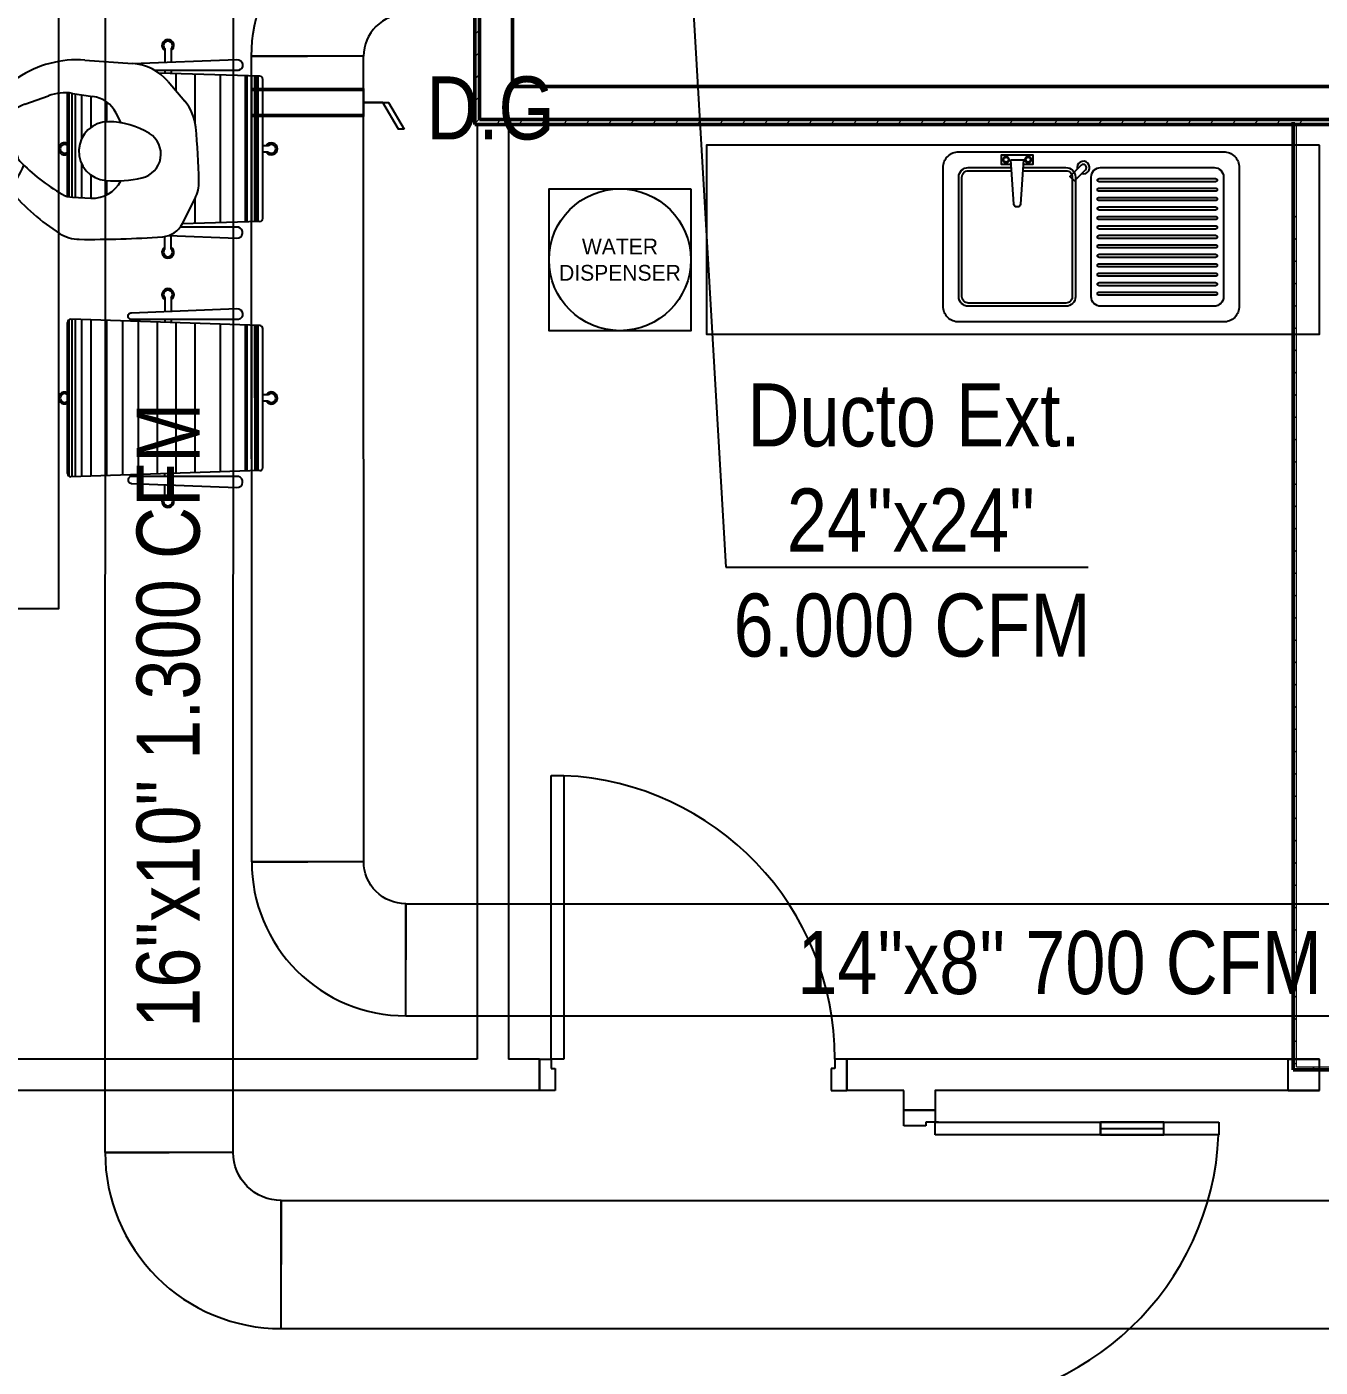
# Model space of a CAD drawing. Header units: inches. Extents: x -3 to 209, y -384 to 20.
# Drawn here: x 144.183 to 148.287, y -185.997 to -181.744 of the extents above; entities that cross this region are included whole.
import ezdxf
from ezdxf import colors
from ezdxf.entities.mleader import LeaderData, LeaderLine
from ezdxf.math import Vec2, Vec3

# ---------------------------------------------------------------- set-up
doc = ezdxf.new("R2010")
doc.units = ezdxf.units.IN
doc.header["$MEASUREMENT"] = 0
for name, color, linetype in [('A-WALL', 253, 'Continuous'), ('BASE PLAN$0$9 July 2012 10F STREAM ECOM$0$FLOOR LAYOUT 14 Oct (x-ref)$0$20F-032408$0$XDOOR', 253, 'Continuous'), ('BASE PLAN$0$FLOOR LAYOUT 14 Oct (x-ref)$0$20F-032408$0$XDOOR', 253, 'Continuous'), ('BASE PLAN$0$ID-WALL', 253, 'Continuous'), ('BASE PLAN$0$NBS-HEAVY', 253, 'Continuous'), ('BASE PLAN$0$NDS-DOORS', 253, 'Continuous'), ('BASE PLAN$0$WALL', 253, 'Continuous'), ('HVAC-Equipos', 3, 'Continuous'), ('HVAC-Extraccion', 114, 'Continuous'), ('NFF-FURN', 253, 'Continuous'), ('NFF-LIGHT', 253, 'Continuous')]:
    doc.layers.add(name, color=color, linetype=linetype)
doc.layers.add('A-WALL-PATT', color=253, linetype='Continuous', lineweight=50)
doc.layers.add('HVAC -Textos Extraccion', color=2, linetype='Continuous', lineweight=9)
doc.styles.add('Arial Narrow', font='ARIALN.TTF', dxfattribs={"height": 0.00295})
doc.styles.add('darwinmerispeTEXT01', font='GOTHIC.TTF')
doc.styles.get("Standard").update_dxf_attribs({"font": 'arial.ttf'})

# ---------------------------------------------------------------- blocks, each defined once
blk = doc.blocks.new('*U60')
at = {"layer": 'HVAC-Equipos', "color": 1}
for points in [[(-0.3556, 0), (0, 0), (0, 0.0865), (-0.3556, 0.0865)], [(-0.3556, 0.0052), (0, 0.0052), (0, 0.0813), (-0.3556, 0.0813)]]:
    blk.add_lwpolyline(points, close=True, dxfattribs=at)
for points in [[(0, 0.0433), (0.0789, 0.0433), (0.1281, -0.0411)], [(0.1281, -0.0411), (0.1104, -0.0411), (0.0612, 0.0433), (0, 0.0433)]]:
    blk.add_lwpolyline(points, dxfattribs=at)
blk = doc.blocks.new('BASE PLAN$0$YP')
at = {"layer": 'BASE PLAN$0$FLOOR LAYOUT 14 Oct (x-ref)$0$20F-032408$0$XDOOR', "linetype": 'ByBlock', "lineweight": -2}
for p, q in [((-926, 0), (-976, 0)), ((-926, -70), (-926, 0)), ((-50, 0), (0, 0)), ((-50, -70), (-50, 0)), ((-938, -70), (-926, -70)), ((-938, -100), (-938, -70)), ((-38, -70), (-50, -70)), ((-38, -100), (-38, -70)), ((-976, -100), (-938, -100)), ((-78, -825), (-78, -100)), ((-78, -100), (-38, -100)), ((-38, -100), (-38, -825)), ((0, -100), (-38, -100)), ((-78, -1000), (-78, -825)), ((-38, -825), (-38, -1000)), ((-38, -1000), (-78, -1000))]:
    blk.add_line(p, q, dxfattribs=at)
blk.add_arc((-38, -100), 900, 180, 267.4527, dxfattribs=at)
at = {"layer": 'BASE PLAN$0$ID-WALL', "linetype": 'ByBlock', "lineweight": -2}
for p, q in [((-976, -100), (-976, 0)), ((0, -100), (0, 0))]:
    blk.add_line(p, q, dxfattribs=at)
blk.add_lwpolyline([(0, 0), (0, -100)], dxfattribs=at)
blk = doc.blocks.new('BASE PLAN$0$Z$W@#701B5C3E')
at = {"layer": 'BASE PLAN$0$9 July 2012 10F STREAM ECOM$0$FLOOR LAYOUT 14 Oct (x-ref)$0$20F-032408$0$XDOOR', "linetype": 'ByBlock', "lineweight": -2}
blk.add_line((1700, 110), (1700, 10), dxfattribs=at)
at = {"layer": 'BASE PLAN$0$FLOOR LAYOUT 14 Oct (x-ref)$0$20F-032408$0$XDOOR', "linetype": 'ByBlock', "lineweight": -2}
for p, q in [((-138.1, 108.4), (-138.9, 1008.4)), ((-138.9, 1008.4), (-98.9, 1008.4)), ((-98.9, 1008.4), (-98.1, 108.4)), ((1661.1, 1010), (1621.1, 1009.9)), ((1621.1, 1009.9), (1621.2, 834.9)), ((1661.2, 835), (1661.1, 1010)), ((-98.7, 833.4), (-138.7, 833.4)), ((-118.6, 633), (-118.7, 833.4)), ((1661.2, 835), (1621.2, 834.9)), ((1661.2, 835), (1621.2, 834.9)), ((1641.4, 634.6), (1641.2, 834.9)), ((1641.4, 634.6), (1641.2, 834.9)), ((-98.6, 633), (-138.6, 633)), ((1661.4, 634.6), (1621.4, 634.5)), ((1661.4, 634.6), (1621.4, 634.5)), ((1621.4, 634.5), (1621.9, 109.9)), ((1661.9, 110), (1661.4, 634.6)), ((-176.1, 108.3), (-138.1, 108.4)), ((-176, 8.3), (-176.1, 108.3)), ((-138.1, 118.4), (-138.1, 78.4)), ((-98.1, 108.4), (-138.1, 108.4)), ((1621.9, 109.9), (1661.9, 110)), ((1661.9, 120), (1661.9, 80)), ((1699.9, 110), (1661.9, 110)), ((-138.1, 78.4), (-126.1, 78.4)), ((-126.1, 78.4), (-126, 8.4)), ((1661.9, 80), (1649.9, 80)), ((1649.9, 80), (1650, 10)), ((-126, 8.4), (-176, 8.3)), ((1650, 10), (1700, 10))]:
    blk.add_line(p, q, dxfattribs=at)
for points in [[(-98.6, 633), (-98.7, 833.4), (-138.7, 833.4), (-138.6, 633)], [(1661.4, 634.6), (1661.2, 835), (1621.2, 834.9), (1621.4, 634.5)]]:
    blk.add_lwpolyline(points, close=True, dxfattribs=at)
for points in [[(1621.2, 834.9), (1661.2, 835)], [(1661.4, 634.6), (1621.4, 634.5)]]:
    blk.add_lwpolyline(points, dxfattribs=at)
for centre, start, end in [((-138.1, 108.4), 0.0513, 87.504), ((1661.9, 110), 92.5987, 180.0513)]:
    blk.add_arc(centre, 900, start, end, dxfattribs=at)
at = {"layer": 'BASE PLAN$0$WALL', "linetype": 'ByBlock', "lineweight": -2}
blk.add_line((-176, 8.3), (-176.1, 108.3), dxfattribs=at)
blk = doc.blocks.new('dude in chair')
at = {"layer": 'NFF-FURN', "linetype": 'ByBlock', "lineweight": -2}
for p, q in [((-230.4, 638.5), (-240.7, 318)), ((220.4, 648.1), (-220.4, 648.1)), ((-10, 665.1), (-10, 648.1)), ((10, 665.1), (10, 648.1)), ((230.4, 638.5, 811.4), (238.3, 392.2, -163.2)), ((230.1, 598.1), (-231.7, 598.1)), ((231, 613.1), (-231, 613.1)), ((230.5, 633.1), (-230.5, 633.1)), ((230.5, 628.1), (-230.5, 628.1)), ((230.5, 623.1), (-230.5, 623.1)), ((231.8, 593.4), (-231.8, 593.4)), ((234.4, 513.4), (-234.4, 513.4)), ((-81.9, 433.4), (-237, 433.4)), ((237, 433.4), (156.6, 433.4)), ((237, 392.8), (157.9, 432.8)), ((-213.5, 347.6), (-150.9, 400.7)), ((-318.1, 357), (-275.6, 357)), ((-248.7, 357), (-239.4, 357)), ((-183, 373.4), (-239.7, 373.4)), ((318.1, 357), (275.6, 357)), ((-318.1, 337), (-274.8, 337)), ((-248.7, 337), (-240.1, 337)), ((318.1, 337), (278, 337)), ((-281.6, 83.1), (-270.8, 234.6)), ((-82.7, 198.2), (-113.5, 182.4)), ((-86.1, 153.4), (-147.7, 153.4)), ((145.7, 153.4), (100.5, 153.4)), ((-176.1, 44), (-166.4, 108.7)), ((-68.9, 103.4), (-167.2, 103.4)), ((156.7, 103.4), (83.3, 103.4)), ((153.7, 44), (156.6, 102.7)), ((153.7, 43.4), (-176.2, 43.4)), ((154.2, 53.4), (-174.7, 53.4)), ((-33.3, 73.4), (-171.7, 73.4)), ((155.2, 73.4), (47.7, 73.4)), ((151.2, 28.4), (-177.7, 28.4)), ((152.4, 33.4), (-177.4, 33.4)), ((-141.6, -107.3), (-168.6, -32.3)), ((-96.7, -171.5), (-54, -207.2)), ((-37.7, -265), (-43, -226.8)), ((44, -264.5), (96.5, -242.5)), ((-129.9, -283.4), (-62, -290.3))]:
    blk.add_line(p, q, dxfattribs=at)
for points in [[(-270.8, 234.5), (-283.7, 565.7, -0.905294), (-248.7, 570.6)], [(275.2, 348.2), (283.7, 565.7, 0.905294), (248.7, 570.6)]]:
    blk.add_lwpolyline(points, format="xyb", dxfattribs=at)
for points in [[(-248.7, 570.6), (-248.7, 305.6)], [(248.7, 570.6), (248.7, 385.5)]]:
    blk.add_lwpolyline(points, dxfattribs=at)
for centre, radius, start, end in [((0, 675), 19.1, 301.6407, 238.3593), ((0, 675), 14.1, 315.3254, 224.6746), ((-220.4, 638.1), 10, 90, 178.1527), ((220.4, 638.1, 811.4), 10, 1.8473, 90), ((-55.1, 287.8), 148, 95.355, 130.315), ((159.4, -2000.3), 2446.2, 91.3258, 95.355), ((105.5, 329), 116.3, 63.219, 91.3258), ((202.6, 324.7), 76.3, 4.1194, 63.219), ((-328, 347), 19.1, 31.6407, 328.3593), ((-328, 347), 14.1, 45.3254, 314.6746), ((-107.7, 222.9), 163.5, 130.315, 175.9128), ((328, 347), 19.1, 211.6407, 148.3593), ((328, 347), 14.1, 225.3254, 134.6746), ((16.8, 247.5), 77.1, 12.6495, 148.3028), ((-2936.4, 98.6), 3223.5, 359.4135, 4.1194), ((164.5, 156.4), 250.6, 148.3028, 179.5496), ((-284, 180), 385.5, 355.6008, 12.6495), ((-67.9, 93.8), 99.6, 117.2143, 171.4346), ((56.4, 107.7), 100.3, 357.1207, 63.5856), ((7.2, 157.6), 93.4, 179.5496, 355.6008), ((55.9, 59), 338.4, 175.9128, 213.7768), ((-21.5, 20.7), 156.4, 171.4346, 199.8364), ((81.8, 47.6), 71.9, 329.8343, 357.1207), ((168.6, 66.8), 118.4, 327.4672, 359.4135), ((0, 19.1), 19.1, 150.5798, 29.4202), ((0, 19.1), 14.1, 138.2515, 41.7485), ((-404.5, 330.3), 634.4, 314.3644, 329.8343), ((-309.5, 371.7), 685.4, 310.1542, 327.4672), ((-0.5, -56.4), 150, 199.8364, 230.0972), ((22.7, -106.5), 23.5, 278.5344, 314.3644), ((-24.2, -304.4), 208.6, 44.051, 68.5372), ((-548.2, -345), 388.3, 14.631, 33.7767), ((-32.7, -321.2), 193, 116.5207, 142.715), ((31.7, -166.7), 37.4, 98.5344, 221.5801), ((160.2, -184.9), 42.9, 130.1542, 195.6311), ((-74, -231.2), 31.3, 8.0399, 50.0972), ((-24.3, -216.4), 37.5, 337.3581, 41.58), ((81.6, -206.9), 38.7, 292.6727, 15.6311), ((-124.9, -234.5), 49.1, 194.6311, 264.154), ((34.1, -240.7), 25.7, 157.3581, 292.6727), ((-59.8, -268.1), 22.3, 264.154, 8.0399)]:
    blk.add_arc(centre, radius, start, end, dxfattribs=at)
blk = doc.blocks.new('CHR-01')
at = {"layer": 'NFF-FURN', "linetype": 'ByBlock', "lineweight": -2}
for p, q in [((91.9, 773.3), (-113.6, 209.5)), ((528.2, 624.4), (90.1, 768.3)), ((523.2, 641.8), (104.5, 779.3)), ((517, 586.2), (76.5, 730.9)), ((516.8, 591.3), (78.1, 735.4)), ((522.4, 605.2), (83.4, 749.4)), ((525.1, 614.9), (87, 758.8)), ((526.6, 619.6), (88.6, 763.5)), ((309.6, 729.8), (304.3, 713.7)), ((328.6, 723.6), (323.3, 707.4)), ((494.5, 509.4), (49.1, 655.7)), ((529.7, 629.5), (360.9, 53.7)), ((472, 432.6), (21.7, 580.5)), ((-85.5, 514.3), (-44.3, 500.8)), ((-79.2, 533.3), (-38.8, 520)), ((-13.3, 511.6), (-4.5, 508.7)), ((455.1, 375), (0.4, 524.4)), ((-19.6, 492.6), (-11.4, 489.9)), ((438.2, 317.4), (-19.5, 467.7)), ((421.3, 259.8), (-40, 411.3)), ((407.2, 211.8), (-57.2, 364.3)), ((459.3, 356.4), (450.5, 359.3)), ((525.2, 334.7), (484.8, 348)), ((393.2, 163.8), (-74.3, 317.3)), ((453.1, 337.4), (444.8, 340.1)), ((518.9, 315.7), (477.8, 329.2)), ((379.1, 115.8), (-91.4, 270.3)), ((362.2, 58.2), (-112, 213.9)), ((365, 67.8), (-108.6, 223.3)), ((370.6, 87), (-101.7, 242.1)), ((358, 49), (-114, 204.1)), ((348.2, 47), (-107.3, 196.6))]:
    blk.add_line(p, q, dxfattribs=at)
for points in [[(53.3, 714.5), (-52.6, 392.3, -1.017494), (-73.3, 399.5), (18.5, 720.8, -0.905294), (53.3, 714.5, -0.119435)], [(525.9, 559.3), (420.1, 237, 1.017494), (441.1, 230.5), (557.7, 543.7, 0.905294), (525.9, 559.3, 0.119435)]]:
    blk.add_lwpolyline(points, format="xyb", dxfattribs=at)
for centre, radius, start, end in [((101.3, 769.8), 10, 71.8154, 159.9681), ((322.2, 736.1), 19.1, 283.4561, 220.1747), ((322.2, 736.1), 14.1, 297.1408, 206.49), ((520.1, 632.3, 811.4), 10, 343.6627, 71.8154), ((-91.7, 526.9), 19.1, 13.4561, 310.1747), ((-91.7, 526.9), 14.1, 27.1408, 296.49), ((531.5, 322.1), 19.1, 193.4561, 130.1747), ((531.5, 322.1), 14.1, 207.1408, 116.49), ((-104.2, 206.1, 811.4), 10, 159.9681, 251.8154), ((117.5, 112.9), 19.1, 132.3952, 11.2355), ((117.5, 112.9), 14.1, 120.0669, 23.5639), ((351.3, 56.5), 10, 251.8154, 343.6627)]:
    blk.add_arc(centre, radius, start, end, dxfattribs=at)
blk = doc.blocks.new('zw$ED17')
at = {"layer": 'NFF-FURN', "linetype": 'ByBlock', "lineweight": -2}
blk.add_lwpolyline([(-800, 1800), (600, 1800), (600, -2700), (-800, -2700)], close=True, dxfattribs=at)
at = {"layer": 'NFF-FURN', "linetype": 'ByBlock', "lineweight": -2, "xscale": -1, "rotation": 251.815394872611}
blk.add_blockref('CHR-01', (475.1, -526.4), dxfattribs=at)
at = {"layer": 'NFF-FURN', "linetype": 'ByBlock', "lineweight": -2}
for name, p, rotation in [('dude in chair', (600, -1240.4), 270), ('CHR-01', (475.1, -1954.5), 288.1846051273891)]:
    blk.add_blockref(name, p, dxfattribs=dict(at, rotation=rotation))
blk = doc.blocks.new('faucet1')
at = {"layer": 'NFF-LIGHT', "linetype": 'ByBlock', "lineweight": -2}
blk.add_lwpolyline([(-103268.5, -52509.1), (-103299.5, -52509.1), (-103299.5, -52479.1), (-103199.5, -52479.1), (-103199.5, -52509.1), (-103230.5, -52509.1)], dxfattribs=at)
blk.add_lwpolyline([(-103269.5, -52494.1), (-103229.5, -52494.1), (-103238.9, -52634.8, -0.394848), (-103248.9, -52644.1), (-103250.2, -52644.1, -0.394848), (-103260.1, -52634.8), (-103269.5, -52494.1)], format="xyb", dxfattribs=at)
for centre, radius in [((-103284.5, -52494.1), 10), ((-103284.5, -52494.1), 8), ((-103214.5, -52494.1), 10), ((-103214.5, -52494.1), 8)]:
    blk.add_circle(centre, radius, dxfattribs=at)
blk = doc.blocks.new('sink1')
at = {"layer": 'NFF-LIGHT', "linetype": 'ByBlock', "lineweight": -2}
for points in [[(-103370.8, -52320.6), (-102530.8, -52320.6, -0.414214), (-102480.8, -52370.6), (-102480.8, -52810.6, -0.414214), (-102530.8, -52860.6), (-103370.8, -52860.6, -0.414214), (-103420.8, -52810.6), (-103420.8, -52370.6, -0.414214)], [(-102968.8, -52363.5), (-102968.8, -52363.5, 0.414214), (-102982.9, -52363.5), (-103018.3, -52398.9), (-103004.1, -52413), (-102968.8, -52377.7, 0.414214)], [(-102920.8, -52370.6), (-102560.8, -52370.6, -0.414214), (-102530.8, -52400.6), (-102530.8, -52780.6, -0.414214), (-102560.8, -52810.6), (-102920.8, -52810.6, -0.414214), (-102950.8, -52780.6), (-102950.8, -52400.6, -0.414214)], [(-102550.8, -52410.6), (-102550.8, -52410.6, -0.414214), (-102555.8, -52415.6), (-102925.8, -52415.6, -0.414214), (-102930.8, -52410.6), (-102930.8, -52410.6, -0.414214), (-102925.8, -52405.6), (-102555.8, -52405.6, -0.414214)], [(-102550.8, -52440.6), (-102550.8, -52440.6, -0.414214), (-102555.8, -52445.6), (-102925.8, -52445.6, -0.414214), (-102930.8, -52440.6), (-102930.8, -52440.6, -0.414214), (-102925.8, -52435.6), (-102555.8, -52435.6, -0.414214)], [(-102550.8, -52470.6), (-102550.8, -52470.6, -0.414214), (-102555.8, -52475.6), (-102925.8, -52475.6, -0.414214), (-102930.8, -52470.6), (-102930.8, -52470.6, -0.414214), (-102925.8, -52465.6), (-102555.8, -52465.6, -0.414214)], [(-102550.8, -52500.6), (-102550.8, -52500.6, -0.414214), (-102555.8, -52505.6), (-102925.8, -52505.6, -0.414214), (-102930.8, -52500.6), (-102930.8, -52500.6, -0.414214), (-102925.8, -52495.6), (-102555.8, -52495.6, -0.414214)], [(-102550.8, -52530.6), (-102550.8, -52530.6, -0.414214), (-102555.8, -52535.6), (-102925.8, -52535.6, -0.414214), (-102930.8, -52530.6), (-102930.8, -52530.6, -0.414214), (-102925.8, -52525.6), (-102555.8, -52525.6, -0.414214)], [(-102550.8, -52560.6), (-102550.8, -52560.6, -0.414214), (-102555.8, -52565.6), (-102925.8, -52565.6, -0.414214), (-102930.8, -52560.6), (-102930.8, -52560.6, -0.414214), (-102925.8, -52555.6), (-102555.8, -52555.6, -0.414214)], [(-102550.8, -52590.6), (-102550.8, -52590.6, -0.414214), (-102555.8, -52595.6), (-102925.8, -52595.6, -0.414214), (-102930.8, -52590.6), (-102930.8, -52590.6, -0.414214), (-102925.8, -52585.6), (-102555.8, -52585.6, -0.414214)], [(-102550.8, -52620.6), (-102550.8, -52620.6, -0.414214), (-102555.8, -52625.6), (-102925.8, -52625.6, -0.414214), (-102930.8, -52620.6), (-102930.8, -52620.6, -0.414214), (-102925.8, -52615.6), (-102555.8, -52615.6, -0.414214)], [(-102550.8, -52650.6), (-102550.8, -52650.6, -0.414214), (-102555.8, -52655.6), (-102925.8, -52655.6, -0.414214), (-102930.8, -52650.6), (-102930.8, -52650.6, -0.414214), (-102925.8, -52645.6), (-102555.8, -52645.6, -0.414214)], [(-102550.8, -52680.6), (-102550.8, -52680.6, -0.414214), (-102555.8, -52685.6), (-102925.8, -52685.6, -0.414214), (-102930.8, -52680.6), (-102930.8, -52680.6, -0.414214), (-102925.8, -52675.6), (-102555.8, -52675.6, -0.414214)], [(-102550.8, -52710.6), (-102550.8, -52710.6, -0.414214), (-102555.8, -52715.6), (-102925.8, -52715.6, -0.414214), (-102930.8, -52710.6), (-102930.8, -52710.6, -0.414214), (-102925.8, -52705.6), (-102555.8, -52705.6, -0.414214)], [(-102550.8, -52740.6), (-102550.8, -52740.6, -0.414214), (-102555.8, -52745.6), (-102925.8, -52745.6, -0.414214), (-102930.8, -52740.6), (-102930.8, -52740.6, -0.414214), (-102925.8, -52735.6), (-102555.8, -52735.6, -0.414214)], [(-102550.8, -52770.6), (-102550.8, -52770.6, -0.414214), (-102555.8, -52775.6), (-102925.8, -52775.6, -0.414214), (-102930.8, -52770.6), (-102930.8, -52770.6, -0.414214), (-102925.8, -52765.6), (-102555.8, -52765.6, -0.414214)]]:
    blk.add_lwpolyline(points, format="xyb", close=True, dxfattribs=at)
for points in [[(-103167.5, -52370.6), (-103030.8, -52370.6, -0.414214), (-103000.8, -52400.6), (-103000.8, -52780.6, -0.414214), (-103030.8, -52810.6), (-103340.8, -52810.6, -0.414214), (-103370.8, -52780.6), (-103370.8, -52400.6, -0.414214), (-103340.8, -52370.6), (-103204.2, -52370.6)], [(-103168.2, -52380.6), (-103030.8, -52380.6, -0.414214), (-103010.8, -52400.6), (-103010.8, -52780.6, -0.414214), (-103030.8, -52800.6), (-103340.8, -52800.6, -0.414214), (-103360.8, -52780.6), (-103360.8, -52400.6, -0.414214), (-103340.8, -52380.6), (-103203.5, -52380.6)]]:
    blk.add_lwpolyline(points, format="xyb", dxfattribs=at)
blk.add_arc((-102975.8, -52370.6), 20, 255, 195, dxfattribs=at)
blk.add_blockref('faucet1', (63.7, 148.5), dxfattribs=at)

msp = doc.modelspace()

# ---------------------------------------------------------------- linework, layer by layer
at = {"layer": 'A-WALL', "lineweight": 50}
for p, q in [((145.6045, -176.972), (145.6045, -182.0535)), ((145.6195, -182.0385), (145.6195, -177.1318)), ((145.6195, -177.2368), (145.6195, -182.0385)), ((145.7245, -181.9335), (145.7245, -177.2368)), ((145.6045, -182.0535), (145.6045, -181.9335)), ((152.0448, -181.9335), (145.7245, -181.9335)), ((145.6045, -182.0535), (145.6195, -182.0535)), ((145.6195, -182.0385), (145.7245, -182.0385)), ((152.1648, -182.0385), (145.6195, -182.0385)), ((145.6195, -182.0535), (152.1648, -182.0535)), ((145.7245, -182.0385), (152.1498, -182.0385)), ((148.2018, -182.0461), (148.2018, -184.9336)), ((148.2018, -184.9336), (148.2018, -185.0436)), ((148.2018, -185.0436), (148.2018, -185.0536)), ((148.2018, -185.0536), (155.1462, -185.0536))]:
    msp.add_line(p, q, dxfattribs=at)
at = {"layer": 'A-WALL', "lineweight": 18}
for p, q in [((148.2118, -184.9336), (148.2118, -182.0561)), ((148.2118, -184.9436), (148.2118, -184.9336)), ((148.2118, -185.0436), (148.2118, -184.9436)), ((148.2118, -185.0436), (155.1462, -185.0436))]:
    msp.add_line(p, q, dxfattribs=at)
at = {"layer": 'A-WALL-PATT', "linetype": 'Continuous', "lineweight": 9}
for p, q in [((145.6045, -181.7682), (145.6195, -181.7532)), ((145.6045, -181.8389), (145.6195, -181.8239)), ((145.6045, -181.9096), (145.6195, -181.8946)), ((145.6045, -181.9803), (145.6195, -181.9653)), ((145.6045, -182.0511), (145.6195, -182.0361)), ((145.6728, -182.0535), (145.6878, -182.0385)), ((145.7435, -182.0535), (145.7585, -182.0385)), ((145.8142, -182.0535), (145.8292, -182.0385)), ((145.8849, -182.0535), (145.8999, -182.0385)), ((145.9557, -182.0535), (145.9707, -182.0385)), ((146.0264, -182.0535), (146.0414, -182.0385)), ((146.0971, -182.0535), (146.1121, -182.0385)), ((146.1678, -182.0535), (146.1828, -182.0385)), ((146.2385, -182.0535), (146.2535, -182.0385)), ((146.3092, -182.0535), (146.3242, -182.0385)), ((146.3799, -182.0535), (146.3949, -182.0385)), ((146.4506, -182.0535), (146.4656, -182.0385)), ((146.5213, -182.0535), (146.5363, -182.0385)), ((146.5921, -182.0535), (146.6071, -182.0385)), ((146.6628, -182.0535), (146.6778, -182.0385)), ((146.7335, -182.0535), (146.7485, -182.0385)), ((146.8042, -182.0535), (146.8192, -182.0385)), ((146.8749, -182.0535), (146.8899, -182.0385)), ((146.9456, -182.0535), (146.9606, -182.0385)), ((147.0163, -182.0535), (147.0313, -182.0385)), ((147.087, -182.0535), (147.102, -182.0385)), ((147.1577, -182.0535), (147.1727, -182.0385)), ((147.2285, -182.0535), (147.2435, -182.0385)), ((147.2992, -182.0535), (147.3142, -182.0385)), ((147.3699, -182.0535), (147.3849, -182.0385)), ((147.4406, -182.0535), (147.4556, -182.0385)), ((147.5113, -182.0535), (147.5263, -182.0385)), ((147.582, -182.0535), (147.597, -182.0385)), ((147.6527, -182.0535), (147.6677, -182.0385)), ((147.7234, -182.0535), (147.7384, -182.0385)), ((147.7941, -182.0535), (147.8091, -182.0385)), ((147.8648, -182.0535), (147.8798, -182.0385)), ((147.9356, -182.0535), (147.9506, -182.0385)), ((148.0063, -182.0535), (148.0213, -182.0385)), ((148.077, -182.0535), (148.092, -182.0385)), ((148.1477, -182.0535), (148.1627, -182.0385)), ((148.2184, -182.0535), (148.2334, -182.0385)), ((148.2018, -182.3529), (148.2118, -182.3429)), ((148.2018, -182.4236), (148.2118, -182.4136)), ((148.2018, -182.4943), (148.2118, -182.4843)), ((148.2018, -182.565), (148.2118, -182.555)), ((148.2018, -182.6357), (148.2118, -182.6257)), ((148.2018, -182.7065), (148.2118, -182.6965)), ((148.2018, -182.7772), (148.2118, -182.7672)), ((148.2018, -182.8479), (148.2118, -182.8379)), ((148.2018, -182.9186), (148.2118, -182.9086)), ((148.2018, -182.9893), (148.2118, -182.9793)), ((148.2018, -183.06), (148.2118, -183.05)), ((148.2018, -183.1307), (148.2118, -183.1207)), ((148.2018, -183.2014), (148.2118, -183.1914)), ((148.2018, -183.2721), (148.2118, -183.2621)), ((148.2018, -183.3429), (148.2118, -183.3329)), ((148.2018, -183.4136), (148.2118, -183.4036)), ((148.2018, -183.4843), (148.2118, -183.4743)), ((148.2018, -183.555), (148.2118, -183.545)), ((148.2018, -183.6257), (148.2118, -183.6157)), ((148.2018, -183.6964), (148.2118, -183.6864)), ((148.2018, -183.7671), (148.2118, -183.7571)), ((148.2018, -183.8378), (148.2118, -183.8278)), ((148.2018, -183.9085), (148.2118, -183.8985)), ((148.2018, -183.9792), (148.2118, -183.9692)), ((148.2018, -184.05), (148.2118, -184.04)), ((148.2018, -184.1207), (148.2118, -184.1107)), ((148.2018, -184.1914), (148.2118, -184.1814)), ((148.2018, -184.2621), (148.2118, -184.2521)), ((148.2018, -184.3328), (148.2118, -184.3228)), ((148.2018, -184.4035), (148.2118, -184.3935)), ((148.2018, -184.4742), (148.2118, -184.4642)), ((148.2018, -184.5449), (148.2118, -184.5349)), ((148.2018, -184.6156), (148.2118, -184.6056)), ((148.2018, -184.6864), (148.2118, -184.6764)), ((148.2018, -184.7571), (148.2118, -184.7471)), ((148.2018, -184.8278), (148.2118, -184.8178)), ((148.2018, -184.8985), (148.2118, -184.8885)), ((148.2018, -184.9692), (148.2118, -184.9592)), ((148.2018, -185.0399), (148.2118, -185.0299)), ((148.2589, -185.0536), (148.2689, -185.0436))]:
    msp.add_line(p, q, dxfattribs=at)
at = {"layer": 'BASE PLAN$0$NBS-HEAVY'}
for p, q in [((145.612, -182.0535), (145.612, -185.0191)), ((145.712, -182.0535), (145.712, -185.0191)), ((145.612, -185.0191), (141.4801, -185.0191)), ((145.8095, -185.0191), (145.712, -185.019)), ((148.2853, -185.019), (146.7855, -185.0191)), ((146.7855, -185.1191), (146.7855, -185.0191)), ((148.1853, -185.0191), (148.2853, -185.0191)), ((148.1853, -185.1191), (148.1853, -185.0191)), ((145.8095, -185.1191), (141.3801, -185.1191)), ((146.9658, -185.1191), (146.7855, -185.1191)), ((148.1853, -185.1191), (148.2853, -185.1191))]:
    msp.add_line(p, q, dxfattribs=at)
for points in [[(148.2853, -185.1191), (148.2853, -185.019)], [(148.2853, -185.1191), (147.0658, -185.1191), (147.0658, -185.1811), (146.9658, -185.1811), (146.9658, -185.1191)]]:
    msp.add_lwpolyline(points, dxfattribs=at)
at = {"layer": 'HVAC-Extraccion'}
for p, q in [((144.4317, -185.3155), (144.4326, -181.481)), ((144.8381, -185.3156), (144.839, -181.4811)), ((144.8967, -184.393), (144.8964, -181.8369)), ((144.8964, -181.8369), (145.0742, -181.8369)), ((145.252, -181.8369), (145.0742, -181.8369)), ((145.2523, -184.393), (145.252, -181.8369)), ((144.8967, -184.393), (145.0745, -184.393)), ((145.2523, -184.393), (145.0745, -184.393)), ((145.3856, -184.5263), (145.3856, -184.7041)), ((145.3856, -184.5263), (148.3248, -184.5263)), ((145.3856, -184.8819), (145.3856, -184.7041)), ((145.3856, -184.8819), (148.3248, -184.8819)), ((144.4317, -185.3155), (144.6349, -185.3156)), ((144.8381, -185.3156), (144.6349, -185.3156)), ((144.9905, -185.468), (144.9905, -185.6712)), ((144.9905, -185.468), (152.3411, -185.468)), ((144.9905, -185.8744), (144.9905, -185.6712)), ((144.9905, -185.8744), (152.3412, -185.8744))]:
    msp.add_line(p, q, dxfattribs=at)
for points in [[(145.252, -181.8372), (144.8964, -181.8372, -0.414214), (145.3854, -181.3482), (145.3854, -181.7038, 0.414214)], [(145.2523, -184.393), (144.8967, -184.393, 0.414214), (145.3856, -184.882), (145.3856, -184.5264, -0.414214)], [(144.8381, -185.3156), (144.4317, -185.3156, 0.414214), (144.9905, -185.8744), (144.9905, -185.468, -0.414214)]]:
    msp.add_lwpolyline(points, format="xyb", close=True, dxfattribs=at)
at = {"layer": 'NFF-FURN'}
for points in [[(148.285, -182.1191), (146.3403, -182.1191), (146.3403, -182.7191), (148.285, -182.7191)], [(146.2903, -182.2581), (146.2903, -182.7081), (145.8403, -182.7081), (145.8403, -182.2581)]]:
    msp.add_lwpolyline(points, close=True, dxfattribs=at)
msp.add_circle((146.0653, -182.4831), 0.225, dxfattribs=at)

# ---------------------------------------------------------------- block references
at = {"layer": 'BASE PLAN$0$NDS-DOORS'}
for name, p, xscale, yscale, zscale, rotation in [('BASE PLAN$0$YP', (145.8095, -185.1191), 0.0009999999999852297, 0.0009999999999852297, 0.0009999999999852297, 180), ('BASE PLAN$0$Z$W@#701B5C3E', (146.9573, -185.3571), 0.0009999999999852302, 0.0009999999999852302, 0.0009999999999852302, 269.9486599837682)]:
    msp.add_blockref(name, p, dxfattribs=dict(at, xscale=xscale, yscale=yscale, zscale=zscale, rotation=rotation))
at = {"layer": 'HVAC-Equipos'}
msp.add_blockref('*U60', (145.2521, -182.0274), dxfattribs=at)
at = {"layer": 'NFF-FURN', "xscale": 0.0009999999999852297, "yscale": 0.0009999999999852297, "zscale": 0.0009999999999852297}
for name, p in [('zw$ED17', (143.6841, -180.8908)), ('sink1', (250.5113, -129.8199))]:
    msp.add_blockref(name, p, dxfattribs=at)

# ---------------------------------------------------------------- texts
at = {"layer": 'HVAC -Textos Extraccion', "char_height": 0.2, "attachment_point": 1, "style": 'Arial Narrow'}
for s, insert, width in [('D.G', (145.4508, -181.9014), 0.482727), ('\\pi0.13021;Ducto Ext.\\P\\pi0.25544;24"x24"\\P\\pi0.086344;6.000 CFM', (146.3393, -182.8754), 1.280602), ('14"x8" 700 CFM', (146.6279, -184.6129), 1.988418)]:
    msp.add_mtext(s, dxfattribs=dict(at, insert=insert, width=width))
at = {"layer": 'HVAC -Textos Extraccion', "insert": (144.5316, -184.9203), "char_height": 0.2, "width": 2.10609, "attachment_point": 1, "rotation": 90, "style": 'Arial Narrow'}
msp.add_mtext('16"x10" 1.300 CFM', dxfattribs=at)
at = {"layer": 'NFF-FURN', "insert": (146.0653, -182.4831), "char_height": 0.05, "width": 0.343244, "attachment_point": 5, "style": 'darwinmerispeTEXT01'}
msp.add_mtext('WATER DISPENSER', dxfattribs=at)

# ---------------------------------------------------------------- leaders
at = {"layer": 'HVAC -Textos Extraccion'}
ml = msp.add_multileader_mtext('Standard', dxfattribs=at)
ml.set_content('', color=256)
ml.set_leader_properties()
ml.build(insert=Vec2(0, 0))
ml.multileader.update_dxf_attribs({"dogleg_length": 0.36, "arrow_head_size": 0.1128})
ctx = ml.context
ctx.base_point, ctx.char_height, ctx.arrow_head_size, ctx.landing_gap_size, ctx.plane_origin, ctx.plane_x_axis, ctx.plane_y_axis = Vec3(147.6641, -183.4587), 0.1128, 0.1128, 0.0564, Vec3(152.2659, -181.0434), Vec3(-1, 0), Vec3(0, -1)
ctx.text_align_type = 2
notes = []
notes.append((ctx, [(1, (1, 1, 0), (146.401, -183.4587), (1, 0), 1.1503, [(0, [(146.2756, -181.3085)], 0, [])])]))
ctx.mtext.insert, ctx.mtext.text_direction, ctx.mtext.rotation, ctx.mtext.alignment, ctx.mtext.flow_direction = Vec3(147.6077, -183.5151), Vec3(-1, 0), 3.141593, 3, 5
for ctx, leaders in notes:
    for number, flags, end, landing, length, lines in leaders:
        leader = LeaderData()
        leader.index, (leader.has_last_leader_line, leader.has_dogleg_vector, leader.attachment_direction) = number, flags
        leader.last_leader_point, leader.dogleg_vector, leader.dogleg_length = Vec3(end), Vec3(landing), length
        for number, points, colour, breaks in lines:
            line = LeaderLine()
            line.index, line.vertices, line.color, line.breaks = number, Vec3.list(points), colors.encode_raw_color(colour), breaks
            leader.lines.append(line)
        ctx.leaders.append(leader)

doc.saveas('drawing.dxf')
